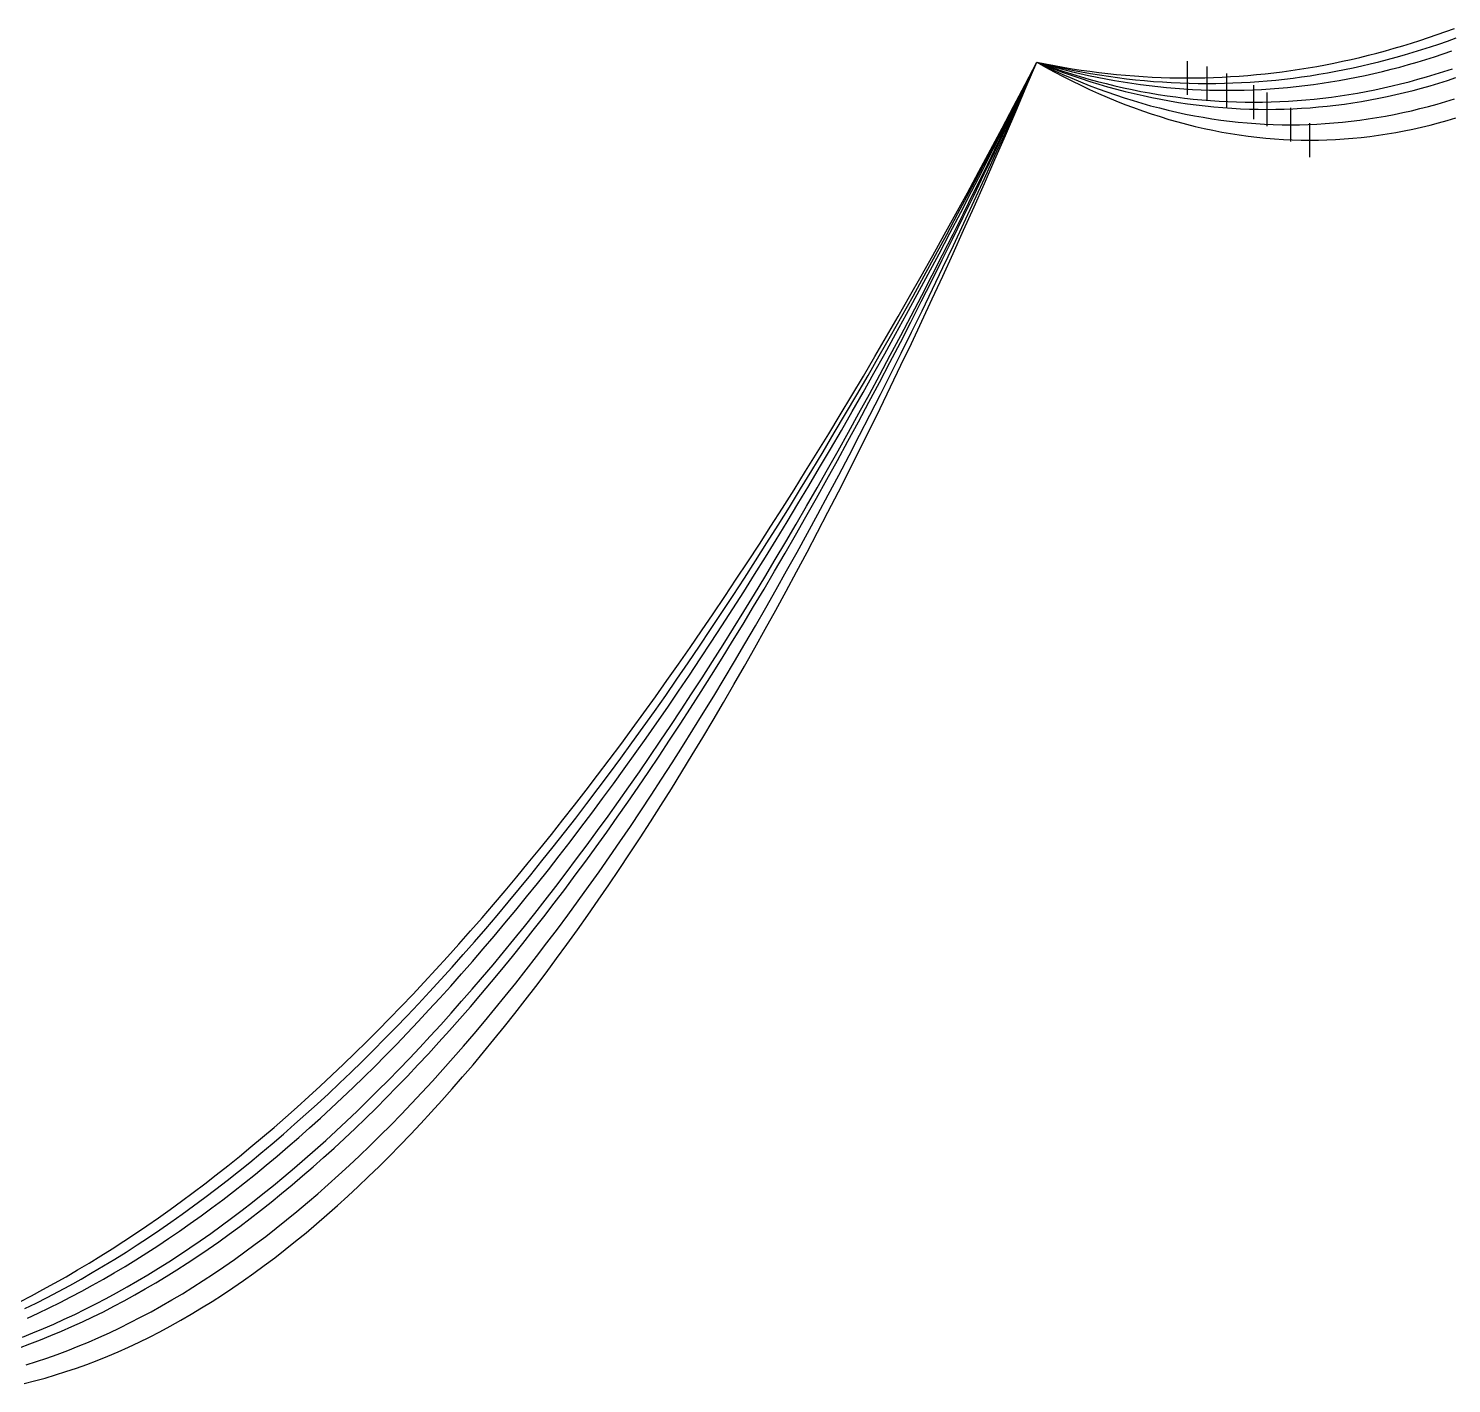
# Model space of a CAD drawing. Header units: metres. Extents: x -87 to 28195, y -4474 to 524.
# Drawn here: x 26434 to 26855.9, y -3225.8 to -2824.2 of the extents above; entities that cross this region are included whole.
import ezdxf

# ---------------------------------------------------------------- set-up
doc = ezdxf.new("R2010")
doc.units = ezdxf.units.M
for name, color, linetype in [('CATENARIES_-10_bare', 7, 'Continuous'), ('CATENARIES_-10_ICE', 7, 'Continuous'), ('CATENARIES_-19_bare', 7, 'Continuous'), ('CATENARIES_-19_HEAVY_ICE', 7, 'Continuous'), ('CATENARIES_0', 7, 'Continuous'), ('CATENARIES_0_ICE', 7, 'Continuous'), ('CATENARIES_50_theoretical', 7, 'Continuous')]:
    doc.layers.add(name, color=color, linetype=linetype)

msp = doc.modelspace()

# ---------------------------------------------------------------- linework, layer by layer
at = {"layer": 'CATENARIES_-10_bare'}
msp.add_line((26783.49, -2845.53), (26783.49, -2835.53), dxfattribs=at)
for points in [[(26732.92, -2834.2, 0), (26735.58, -2834.85, 0), (26738.24, -2835.46, 0), (26740.9, -2836.04, 0), (26743.57, -2836.59, 0), (26746.23, -2837.09, 0), (26748.89, -2837.57, 0), (26751.55, -2838.01, 0), (26754.21, -2838.41, 0), (26756.87, -2838.78, 0), (26759.54, -2839.11, 0), (26762.2, -2839.41, 0), (26764.86, -2839.67, 0), (26767.52, -2839.9, 0), (26770.18, -2840.09, 0), (26772.84, -2840.25, 0), (26775.5, -2840.38, 0), (26778.17, -2840.46, 0), (26780.83, -2840.52, 0), (26783.49, -2840.53, 0), (26786.03, -2840.52, 0), (26788.58, -2840.47, 0), (26791.12, -2840.39, 0), (26793.67, -2840.28, 0), (26796.21, -2840.13, 0), (26798.76, -2839.96, 0), (26801.3, -2839.75, 0), (26803.84, -2839.51, 0), (26806.39, -2839.23, 0), (26808.93, -2838.93, 0), (26811.48, -2838.59, 0), (26814.02, -2838.22, 0), (26816.57, -2837.82, 0), (26819.11, -2837.39, 0), (26821.65, -2836.93, 0), (26824.2, -2836.43, 0), (26826.74, -2835.9, 0), (26829.29, -2835.34, 0), (26831.83, -2834.75, 0), (26834.38, -2834.12, 0), (26836.92, -2833.46, 0), (26839.46, -2832.77, 0), (26842.01, -2832.05, 0), (26844.55, -2831.3, 0), (26847.1, -2830.51, 0), (26849.64, -2829.69, 0), (26852.19, -2828.85, 0), (26854.73, -2827.96, 0), (26857.27, -2827.05, 0)], [(26432.92, -3203.63, 0), (26436.25, -3201.99, 0), (26439.59, -3200.29, 0), (26442.92, -3198.54, 0), (26446.25, -3196.73, 0), (26449.59, -3194.87, 0), (26452.92, -3192.95, 0), (26456.25, -3190.98, 0), (26459.59, -3188.95, 0), (26462.92, -3186.87, 0), (26466.25, -3184.73, 0), (26469.59, -3182.54, 0), (26472.92, -3180.29, 0), (26476.25, -3177.98, 0), (26479.59, -3175.62, 0), (26482.92, -3173.21, 0), (26486.25, -3170.74, 0), (26489.59, -3168.22, 0), (26492.92, -3165.64, 0), (26496.25, -3163, 0), (26499.59, -3160.31, 0), (26502.92, -3157.56, 0), (26506.25, -3154.76, 0), (26509.59, -3151.91, 0), (26512.92, -3149, 0), (26516.25, -3146.03, 0), (26519.59, -3143.01, 0), (26522.92, -3139.93, 0), (26526.25, -3136.8, 0), (26529.59, -3133.61, 0), (26532.92, -3130.37, 0), (26536.25, -3127.07, 0), (26539.59, -3123.72, 0), (26542.92, -3120.31, 0), (26546.25, -3116.84, 0), (26549.59, -3113.33, 0), (26552.92, -3109.75, 0), (26556.25, -3106.12, 0), (26559.59, -3102.43, 0), (26562.92, -3098.69, 0), (26566.25, -3094.9, 0), (26569.59, -3091.05, 0), (26572.92, -3087.14, 0), (26576.25, -3083.18, 0), (26579.59, -3079.16, 0), (26582.92, -3075.09, 0), (26586.25, -3070.96, 0), (26589.59, -3066.77, 0), (26592.92, -3062.53, 0), (26596.25, -3058.24, 0), (26599.59, -3053.89, 0), (26602.92, -3049.48, 0), (26606.25, -3045.02, 0), (26609.59, -3040.5, 0), (26612.92, -3035.93, 0), (26616.25, -3031.3, 0), (26619.59, -3026.62, 0), (26622.92, -3021.88, 0), (26626.25, -3017.08, 0), (26629.59, -3012.23, 0), (26632.92, -3007.33, 0), (26636.25, -3002.36, 0), (26639.59, -2997.35, 0), (26642.92, -2992.27, 0), (26646.25, -2987.14, 0), (26649.59, -2981.96, 0), (26652.92, -2976.72, 0), (26656.25, -2971.42, 0), (26659.59, -2966.07, 0), (26662.92, -2960.66, 0), (26666.25, -2955.2, 0), (26669.59, -2949.68, 0), (26672.92, -2944.11, 0), (26676.25, -2938.48, 0), (26679.59, -2932.79, 0), (26682.92, -2927.05, 0), (26686.25, -2921.25, 0), (26689.59, -2915.39, 0), (26692.92, -2909.48, 0), (26696.25, -2903.52, 0), (26699.59, -2897.5, 0), (26702.92, -2891.42, 0), (26706.25, -2885.29, 0), (26709.59, -2879.1, 0), (26712.92, -2872.85, 0), (26716.25, -2866.55, 0), (26719.59, -2860.19, 0), (26722.92, -2853.78, 0), (26726.25, -2847.31, 0), (26729.59, -2840.78, 0), (26732.92, -2834.2, 0)]]:
    msp.add_polyline3d(points, dxfattribs=at)
at = {"layer": 'CATENARIES_-10_ICE'}
msp.add_line((26797.31, -2851.08), (26797.31, -2841.08), dxfattribs=at)
for points in [[(26432.23, -3212.08, 0), (26435.33, -3210.84, 0), (26438.43, -3209.55, 0), (26441.53, -3208.2, 0), (26444.63, -3206.79, 0), (26447.73, -3205.34, 0), (26450.83, -3203.82, 0), (26453.93, -3202.25, 0), (26457.03, -3200.63, 0), (26460.13, -3198.95, 0), (26463.23, -3197.21, 0), (26466.33, -3195.42, 0), (26469.43, -3193.58, 0), (26472.53, -3191.68, 0), (26475.63, -3189.72, 0), (26478.73, -3187.71, 0), (26481.83, -3185.65, 0), (26484.93, -3183.52, 0), (26488.03, -3181.35, 0), (26491.13, -3179.12, 0), (26494.23, -3176.83, 0), (26497.33, -3174.49, 0), (26500.43, -3172.09, 0), (26503.53, -3169.64, 0), (26506.63, -3167.13, 0), (26509.73, -3164.57, 0), (26512.83, -3161.95, 0), (26515.93, -3159.28, 0), (26519.03, -3156.55, 0), (26522.13, -3153.77, 0), (26525.23, -3150.93, 0), (26528.33, -3148.03, 0), (26531.43, -3145.09, 0), (26534.53, -3142.08, 0), (26537.63, -3139.02, 0), (26540.73, -3135.91, 0), (26543.83, -3132.73, 0), (26546.93, -3129.51, 0), (26550.03, -3126.23, 0), (26553.13, -3122.89, 0), (26556.23, -3119.5, 0), (26559.33, -3116.05, 0), (26562.43, -3112.55, 0), (26565.53, -3108.99, 0), (26568.63, -3105.38, 0), (26571.73, -3101.71, 0), (26574.83, -3097.98, 0), (26577.93, -3094.2, 0), (26581.03, -3090.37, 0), (26584.13, -3086.48, 0), (26587.23, -3082.53, 0), (26590.33, -3078.53, 0), (26593.43, -3074.47, 0), (26596.53, -3070.36, 0), (26599.63, -3066.19, 0), (26602.73, -3061.97, 0), (26605.83, -3057.69, 0), (26608.93, -3053.35, 0), (26612.03, -3048.96, 0), (26615.13, -3044.51, 0), (26618.23, -3040.01, 0), (26621.33, -3035.46, 0), (26624.43, -3030.84, 0), (26627.52, -3026.17, 0), (26630.62, -3021.45, 0), (26633.72, -3016.67, 0), (26636.82, -3011.83, 0), (26639.92, -3006.94, 0), (26643.02, -3001.99, 0), (26646.12, -2996.99, 0), (26649.22, -2991.93, 0), (26652.32, -2986.82, 0), (26655.42, -2981.65, 0), (26658.52, -2976.42, 0), (26661.62, -2971.14, 0), (26664.72, -2965.8, 0), (26667.82, -2960.41, 0), (26670.92, -2954.96, 0), (26674.02, -2949.45, 0), (26677.12, -2943.89, 0), (26680.22, -2938.27, 0), (26683.32, -2932.6, 0), (26686.42, -2926.87, 0), (26689.52, -2921.08, 0), (26692.62, -2915.24, 0), (26695.72, -2909.35, 0), (26698.82, -2903.39, 0), (26701.92, -2897.38, 0), (26705.02, -2891.32, 0), (26708.12, -2885.2, 0), (26711.22, -2879.02, 0), (26714.32, -2872.78, 0), (26717.42, -2866.49, 0), (26720.52, -2860.15, 0), (26723.62, -2853.74, 0), (26726.72, -2847.29, 0), (26729.82, -2840.77, 0), (26732.92, -2834.2, 0)], [(26732.92, -2834.2, 0), (26735.5, -2835.13, 0), (26738.07, -2836.02, 0), (26740.65, -2836.88, 0), (26743.22, -2837.7, 0), (26745.8, -2838.48, 0), (26748.37, -2839.22, 0), (26750.95, -2839.92, 0), (26753.53, -2840.59, 0), (26756.1, -2841.21, 0), (26758.68, -2841.8, 0), (26761.25, -2842.35, 0), (26763.83, -2842.87, 0), (26766.4, -2843.34, 0), (26768.98, -2843.78, 0), (26771.56, -2844.18, 0), (26774.13, -2844.54, 0), (26776.71, -2844.86, 0), (26779.28, -2845.15, 0), (26781.86, -2845.39, 0), (26784.43, -2845.6, 0), (26787.01, -2845.77, 0), (26789.59, -2845.91, 0), (26792.16, -2846, 0), (26794.74, -2846.06, 0), (26797.31, -2846.08, 0), (26799.87, -2846.06, 0), (26802.43, -2846, 0), (26804.99, -2845.91, 0), (26807.55, -2845.78, 0), (26810.11, -2845.61, 0), (26812.67, -2845.4, 0), (26815.23, -2845.16, 0), (26817.79, -2844.88, 0), (26820.35, -2844.56, 0), (26822.91, -2844.2, 0), (26825.47, -2843.81, 0), (26828.03, -2843.38, 0), (26830.59, -2842.91, 0), (26833.15, -2842.4, 0), (26835.71, -2841.86, 0), (26838.27, -2841.27, 0), (26840.83, -2840.65, 0), (26843.39, -2840, 0), (26845.95, -2839.3, 0), (26848.51, -2838.57, 0), (26851.07, -2837.8, 0), (26853.63, -2836.99, 0), (26856.19, -2836.15, 0)]]:
    msp.add_polyline3d(points, dxfattribs=at)
at = {"layer": 'CATENARIES_-19_bare'}
msp.add_line((26777.67, -2843.89), (26777.67, -2833.89), dxfattribs=at)
for points in [[(26732.92, -2834.2, 0), (26735.55, -2834.74, 0), (26738.19, -2835.24, 0), (26740.82, -2835.71, 0), (26743.45, -2836.15, 0), (26746.08, -2836.55, 0), (26748.72, -2836.93, 0), (26751.35, -2837.27, 0), (26753.98, -2837.58, 0), (26756.61, -2837.85, 0), (26759.25, -2838.1, 0), (26761.88, -2838.31, 0), (26764.51, -2838.49, 0), (26767.14, -2838.63, 0), (26769.78, -2838.75, 0), (26772.41, -2838.83, 0), (26775.04, -2838.88, 0), (26777.67, -2838.89, 0), (26780.22, -2838.88, 0), (26782.78, -2838.83, 0), (26785.33, -2838.76, 0), (26787.88, -2838.65, 0), (26790.43, -2838.51, 0), (26792.98, -2838.34, 0), (26795.53, -2838.15, 0), (26798.08, -2837.92, 0), (26800.64, -2837.66, 0), (26803.19, -2837.37, 0), (26805.74, -2837.05, 0), (26808.29, -2836.7, 0), (26810.84, -2836.32, 0), (26813.39, -2835.9, 0), (26815.94, -2835.46, 0), (26818.5, -2834.99, 0), (26821.05, -2834.48, 0), (26823.6, -2833.95, 0), (26826.15, -2833.39, 0), (26828.7, -2832.79, 0), (26831.25, -2832.17, 0), (26833.8, -2831.51, 0), (26836.36, -2830.82, 0), (26838.91, -2830.11, 0), (26841.46, -2829.36, 0), (26844.01, -2828.58, 0), (26846.56, -2827.77, 0), (26849.11, -2826.93, 0), (26851.66, -2826.06, 0), (26854.22, -2825.16, 0), (26856.77, -2824.23, 0)], [(26431.44, -3201.58, 0), (26434.86, -3199.81, 0), (26438.29, -3197.98, 0), (26441.72, -3196.1, 0), (26445.14, -3194.17, 0), (26448.57, -3192.18, 0), (26451.99, -3190.13, 0), (26455.42, -3188.03, 0), (26458.85, -3185.88, 0), (26462.27, -3183.67, 0), (26465.7, -3181.4, 0), (26469.12, -3179.08, 0), (26472.55, -3176.71, 0), (26475.98, -3174.28, 0), (26479.4, -3171.79, 0), (26482.83, -3169.25, 0), (26486.25, -3166.66, 0), (26489.68, -3164.01, 0), (26493.11, -3161.3, 0), (26496.53, -3158.54, 0), (26499.96, -3155.72, 0), (26503.38, -3152.85, 0), (26506.81, -3149.92, 0), (26510.23, -3146.94, 0), (26513.66, -3143.9, 0), (26517.09, -3140.81, 0), (26520.51, -3137.66, 0), (26523.94, -3134.46, 0), (26527.36, -3131.2, 0), (26530.79, -3127.89, 0), (26534.22, -3124.52, 0), (26537.64, -3121.09, 0), (26541.07, -3117.61, 0), (26544.49, -3114.08, 0), (26547.92, -3110.49, 0), (26551.35, -3106.84, 0), (26554.77, -3103.14, 0), (26558.2, -3099.39, 0), (26561.62, -3095.58, 0), (26565.05, -3091.71, 0), (26568.48, -3087.79, 0), (26571.9, -3083.81, 0), (26575.33, -3079.78, 0), (26578.75, -3075.69, 0), (26582.18, -3071.55, 0), (26585.61, -3067.35, 0), (26589.03, -3063.09, 0), (26592.46, -3058.78, 0), (26595.88, -3054.42, 0), (26599.31, -3050, 0), (26602.73, -3045.52, 0), (26606.16, -3040.99, 0), (26609.59, -3036.4, 0), (26613.01, -3031.76, 0), (26616.44, -3027.06, 0), (26619.86, -3022.31, 0), (26623.29, -3017.5, 0), (26626.72, -3012.63, 0), (26630.14, -3007.71, 0), (26633.57, -3002.74, 0), (26636.99, -2997.71, 0), (26640.42, -2992.62, 0), (26643.85, -2987.48, 0), (26647.27, -2982.28, 0), (26650.7, -2977.02, 0), (26654.12, -2971.71, 0), (26657.55, -2966.35, 0), (26660.98, -2960.93, 0), (26664.4, -2955.45, 0), (26667.83, -2949.92, 0), (26671.25, -2944.33, 0), (26674.68, -2938.69, 0), (26678.11, -2932.99, 0), (26681.53, -2927.23, 0), (26684.96, -2921.42, 0), (26688.38, -2915.55, 0), (26691.81, -2909.63, 0), (26695.23, -2903.65, 0), (26698.66, -2897.62, 0), (26702.09, -2891.53, 0), (26705.51, -2885.38, 0), (26708.94, -2879.18, 0), (26712.36, -2872.92, 0), (26715.79, -2866.61, 0), (26719.22, -2860.24, 0), (26722.64, -2853.81, 0), (26726.07, -2847.33, 0), (26729.49, -2840.79, 0), (26732.92, -2834.2, 0)]]:
    msp.add_polyline3d(points, dxfattribs=at)
at = {"layer": 'CATENARIES_-19_HEAVY_ICE'}
msp.add_line((26808.28, -2857.77), (26808.28, -2847.77), dxfattribs=at)
for points in [[(26433.28, -3220.27, 0), (26436.37, -3219.3, 0), (26439.46, -3218.27, 0), (26442.55, -3217.18, 0), (26445.64, -3216.02, 0), (26448.72, -3214.8, 0), (26451.81, -3213.52, 0), (26454.9, -3212.18, 0), (26457.99, -3210.78, 0), (26461.08, -3209.31, 0), (26464.17, -3207.78, 0), (26467.26, -3206.19, 0), (26470.35, -3204.53, 0), (26473.44, -3202.82, 0), (26476.53, -3201.04, 0), (26479.62, -3199.2, 0), (26482.7, -3197.29, 0), (26485.79, -3195.32, 0), (26488.88, -3193.29, 0), (26491.97, -3191.2, 0), (26495.06, -3189.05, 0), (26498.15, -3186.83, 0), (26501.24, -3184.55, 0), (26504.33, -3182.21, 0), (26507.42, -3179.8, 0), (26510.51, -3177.33, 0), (26513.6, -3174.8, 0), (26516.68, -3172.21, 0), (26519.77, -3169.56, 0), (26522.86, -3166.84, 0), (26525.95, -3164.06, 0), (26529.04, -3161.21, 0), (26532.13, -3158.31, 0), (26535.22, -3155.34, 0), (26538.31, -3152.31, 0), (26541.4, -3149.21, 0), (26544.49, -3146.06, 0), (26547.58, -3142.84, 0), (26550.66, -3139.55, 0), (26553.75, -3136.21, 0), (26556.84, -3132.8, 0), (26559.93, -3129.33, 0), (26563.02, -3125.8, 0), (26566.11, -3122.2, 0), (26569.2, -3118.54, 0), (26572.29, -3114.82, 0), (26575.38, -3111.03, 0), (26578.47, -3107.18, 0), (26581.56, -3103.27, 0), (26584.64, -3099.3, 0), (26587.73, -3095.26, 0), (26590.82, -3091.16, 0), (26593.91, -3087, 0), (26597, -3082.78, 0), (26600.09, -3078.49, 0), (26603.18, -3074.14, 0), (26606.27, -3069.72, 0), (26609.36, -3065.24, 0), (26612.45, -3060.7, 0), (26615.54, -3056.1, 0), (26618.62, -3051.43, 0), (26621.71, -3046.7, 0), (26624.8, -3041.91, 0), (26627.89, -3037.05, 0), (26630.98, -3032.13, 0), (26634.07, -3027.15, 0), (26637.16, -3022.1, 0), (26640.25, -3017, 0), (26643.34, -3011.82, 0), (26646.43, -3006.59, 0), (26649.51, -3001.29, 0), (26652.6, -2995.93, 0), (26655.69, -2990.5, 0), (26658.78, -2985.01, 0), (26661.87, -2979.46, 0), (26664.96, -2973.84, 0), (26668.05, -2968.16, 0), (26671.14, -2962.42, 0), (26674.23, -2956.61, 0), (26677.32, -2950.75, 0), (26680.41, -2944.81, 0), (26683.49, -2938.81, 0), (26686.58, -2932.75, 0), (26689.67, -2926.63, 0), (26692.76, -2920.44, 0), (26695.85, -2914.19, 0), (26698.94, -2907.88, 0), (26702.03, -2901.5, 0), (26705.12, -2895.06, 0), (26708.21, -2888.55, 0), (26711.3, -2881.98, 0), (26714.39, -2875.34, 0), (26717.47, -2868.65, 0), (26720.56, -2861.89, 0), (26723.65, -2855.06, 0), (26726.74, -2848.17, 0), (26729.83, -2841.22, 0), (26732.92, -2834.2, 0)], [(26732.92, -2834.2, 0), (26735.52, -2835.46, 0), (26738.12, -2836.67, 0), (26740.72, -2837.84, 0), (26743.31, -2838.97, 0), (26745.91, -2840.05, 0), (26748.51, -2841.09, 0), (26751.11, -2842.08, 0), (26753.71, -2843.03, 0), (26756.31, -2843.94, 0), (26758.9, -2844.8, 0), (26761.5, -2845.62, 0), (26764.1, -2846.39, 0), (26766.7, -2847.12, 0), (26769.3, -2847.8, 0), (26771.9, -2848.44, 0), (26774.5, -2849.04, 0), (26777.09, -2849.59, 0), (26779.69, -2850.1, 0), (26782.29, -2850.56, 0), (26784.89, -2850.98, 0), (26787.49, -2851.36, 0), (26790.09, -2851.69, 0), (26792.68, -2851.98, 0), (26795.28, -2852.22, 0), (26797.88, -2852.42, 0), (26800.48, -2852.57, 0), (26803.08, -2852.68, 0), (26805.68, -2852.75, 0), (26808.28, -2852.77, 0), (26810.83, -2852.75, 0), (26813.38, -2852.69, 0), (26815.93, -2852.58, 0), (26818.48, -2852.43, 0), (26821.03, -2852.24, 0), (26823.58, -2852.01, 0), (26826.14, -2851.73, 0), (26828.69, -2851.41, 0), (26831.24, -2851.05, 0), (26833.79, -2850.64, 0), (26836.34, -2850.2, 0), (26838.89, -2849.71, 0), (26841.45, -2849.17, 0), (26844, -2848.6, 0), (26846.55, -2847.98, 0), (26849.1, -2847.32, 0), (26851.65, -2846.62, 0), (26854.2, -2845.87, 0), (26856.76, -2845.09, 0)]]:
    msp.add_polyline3d(points, dxfattribs=at)
at = {"layer": 'CATENARIES_0'}
msp.add_line((26789.33, -2847.56), (26789.33, -2837.56), dxfattribs=at)
for points in [[(26732.92, -2834.2, 0), (26735.48, -2834.94, 0), (26738.05, -2835.65, 0), (26740.61, -2836.32, 0), (26743.18, -2836.96, 0), (26745.74, -2837.57, 0), (26748.3, -2838.14, 0), (26750.87, -2838.67, 0), (26753.43, -2839.17, 0), (26756, -2839.64, 0), (26758.56, -2840.07, 0), (26761.12, -2840.47, 0), (26763.69, -2840.83, 0), (26766.25, -2841.16, 0), (26768.82, -2841.45, 0), (26771.38, -2841.71, 0), (26773.95, -2841.94, 0), (26776.51, -2842.13, 0), (26779.07, -2842.28, 0), (26781.64, -2842.4, 0), (26784.2, -2842.49, 0), (26786.77, -2842.54, 0), (26789.33, -2842.56, 0), (26791.89, -2842.54, 0), (26794.46, -2842.49, 0), (26797.02, -2842.4, 0), (26799.58, -2842.28, 0), (26802.14, -2842.13, 0), (26804.71, -2841.94, 0), (26807.27, -2841.71, 0), (26809.83, -2841.46, 0), (26812.4, -2841.16, 0), (26814.96, -2840.83, 0), (26817.52, -2840.47, 0), (26820.08, -2840.07, 0), (26822.65, -2839.64, 0), (26825.21, -2839.18, 0), (26827.77, -2838.68, 0), (26830.33, -2838.14, 0), (26832.9, -2837.57, 0), (26835.46, -2836.97, 0), (26838.02, -2836.33, 0), (26840.59, -2835.66, 0), (26843.15, -2834.95, 0), (26845.71, -2834.21, 0), (26848.27, -2833.43, 0), (26850.84, -2832.62, 0), (26853.4, -2831.78, 0), (26855.96, -2830.9, 0)], [(26433.7, -3206.45, 0), (26436.92, -3204.96, 0), (26440.14, -3203.42, 0), (26443.35, -3201.82, 0), (26446.57, -3200.17, 0), (26449.79, -3198.47, 0), (26453.01, -3196.71, 0), (26456.22, -3194.89, 0), (26459.44, -3193.03, 0), (26462.66, -3191.1, 0), (26465.88, -3189.13, 0), (26469.09, -3187.09, 0), (26472.31, -3185.01, 0), (26475.53, -3182.87, 0), (26478.75, -3180.67, 0), (26481.96, -3178.42, 0), (26485.18, -3176.12, 0), (26488.4, -3173.76, 0), (26491.62, -3171.34, 0), (26494.83, -3168.88, 0), (26498.05, -3166.35, 0), (26501.27, -3163.78, 0), (26504.49, -3161.14, 0), (26507.7, -3158.46, 0), (26510.92, -3155.72, 0), (26514.14, -3152.92, 0), (26517.35, -3150.07, 0), (26520.57, -3147.17, 0), (26523.79, -3144.21, 0), (26527.01, -3141.19, 0), (26530.22, -3138.13, 0), (26533.44, -3135, 0), (26536.66, -3131.83, 0), (26539.88, -3128.59, 0), (26543.09, -3125.31, 0), (26546.31, -3121.96, 0), (26549.53, -3118.57, 0), (26552.75, -3115.12, 0), (26555.96, -3111.61, 0), (26559.18, -3108.05, 0), (26562.4, -3104.44, 0), (26565.62, -3100.77, 0), (26568.83, -3097.04, 0), (26572.05, -3093.26, 0), (26575.27, -3089.43, 0), (26578.49, -3085.54, 0), (26581.7, -3081.59, 0), (26584.92, -3077.6, 0), (26588.14, -3073.54, 0), (26591.35, -3069.43, 0), (26594.57, -3065.27, 0), (26597.79, -3061.05, 0), (26601.01, -3056.78, 0), (26604.22, -3052.45, 0), (26607.44, -3048.07, 0), (26610.66, -3043.63, 0), (26613.88, -3039.14, 0), (26617.09, -3034.59, 0), (26620.31, -3029.99, 0), (26623.53, -3025.33, 0), (26626.75, -3020.62, 0), (26629.96, -3015.86, 0), (26633.18, -3011.03, 0), (26636.4, -3006.16, 0), (26639.62, -3001.23, 0), (26642.83, -2996.24, 0), (26646.05, -2991.2, 0), (26649.27, -2986.1, 0), (26652.49, -2980.95, 0), (26655.7, -2975.74, 0), (26658.92, -2970.48, 0), (26662.14, -2965.16, 0), (26665.35, -2959.79, 0), (26668.57, -2954.36, 0), (26671.79, -2948.88, 0), (26675.01, -2943.34, 0), (26678.22, -2937.75, 0), (26681.44, -2932.1, 0), (26684.66, -2926.39, 0), (26687.88, -2920.63, 0), (26691.09, -2914.82, 0), (26694.31, -2908.95, 0), (26697.53, -2903.03, 0), (26700.75, -2897.05, 0), (26703.96, -2891.01, 0), (26707.18, -2884.92, 0), (26710.4, -2878.77, 0), (26713.62, -2872.57, 0), (26716.83, -2866.32, 0), (26720.05, -2860, 0), (26723.27, -2853.64, 0), (26726.49, -2847.21, 0), (26729.7, -2840.73, 0), (26732.92, -2834.2, 0)]]:
    msp.add_polyline3d(points, dxfattribs=at)
at = {"layer": 'CATENARIES_0_ICE'}
msp.add_line((26801.25, -2853.2), (26801.25, -2843.2), dxfattribs=at)
for points in [[(26431.33, -3215.2, 0), (26434.44, -3214.07, 0), (26437.55, -3212.88, 0), (26440.66, -3211.63, 0), (26443.77, -3210.33, 0), (26446.88, -3208.97, 0), (26449.98, -3207.55, 0), (26453.09, -3206.07, 0), (26456.2, -3204.53, 0), (26459.31, -3202.94, 0), (26462.42, -3201.28, 0), (26465.53, -3199.57, 0), (26468.64, -3197.8, 0), (26471.75, -3195.98, 0), (26474.86, -3194.09, 0), (26477.97, -3192.15, 0), (26481.08, -3190.15, 0), (26484.19, -3188.09, 0), (26487.3, -3185.97, 0), (26490.4, -3183.8, 0), (26493.51, -3181.56, 0), (26496.62, -3179.27, 0), (26499.73, -3176.92, 0), (26502.84, -3174.52, 0), (26505.95, -3172.05, 0), (26509.06, -3169.53, 0), (26512.17, -3166.94, 0), (26515.28, -3164.3, 0), (26518.39, -3161.61, 0), (26521.5, -3158.85, 0), (26524.61, -3156.03, 0), (26527.71, -3153.16, 0), (26530.82, -3150.23, 0), (26533.93, -3147.24, 0), (26537.04, -3144.19, 0), (26540.15, -3141.09, 0), (26543.26, -3137.92, 0), (26546.37, -3134.7, 0), (26549.48, -3131.42, 0), (26552.59, -3128.08, 0), (26555.7, -3124.68, 0), (26558.81, -3121.23, 0), (26561.92, -3117.71, 0), (26565.02, -3114.14, 0), (26568.13, -3110.51, 0), (26571.24, -3106.82, 0), (26574.35, -3103.08, 0), (26577.46, -3099.27, 0), (26580.57, -3095.41, 0), (26583.68, -3091.48, 0), (26586.79, -3087.5, 0), (26589.9, -3083.46, 0), (26593.01, -3079.37, 0), (26596.12, -3075.21, 0), (26599.23, -3070.99, 0), (26602.33, -3066.72, 0), (26605.44, -3062.39, 0), (26608.55, -3058, 0), (26611.66, -3053.55, 0), (26614.77, -3049.04, 0), (26617.88, -3044.48, 0), (26620.99, -3039.85, 0), (26624.1, -3035.17, 0), (26627.21, -3030.43, 0), (26630.32, -3025.63, 0), (26633.43, -3020.77, 0), (26636.54, -3015.85, 0), (26639.64, -3010.87, 0), (26642.75, -3005.84, 0), (26645.86, -3000.75, 0), (26648.97, -2995.59, 0), (26652.08, -2990.38, 0), (26655.19, -2985.11, 0), (26658.3, -2979.78, 0), (26661.41, -2974.39, 0), (26664.52, -2968.95, 0), (26667.63, -2963.44, 0), (26670.74, -2957.88, 0), (26673.85, -2952.26, 0), (26676.95, -2946.57, 0), (26680.06, -2940.83, 0), (26683.17, -2935.03, 0), (26686.28, -2929.17, 0), (26689.39, -2923.26, 0), (26692.5, -2917.28, 0), (26695.61, -2911.24, 0), (26698.72, -2905.15, 0), (26701.83, -2898.99, 0), (26704.94, -2892.78, 0), (26708.05, -2886.51, 0), (26711.16, -2880.18, 0), (26714.26, -2873.79, 0), (26717.37, -2867.34, 0), (26720.48, -2860.83, 0), (26723.59, -2854.26, 0), (26726.7, -2847.63, 0), (26729.81, -2840.95, 0), (26732.92, -2834.2, 0)], [(26732.92, -2834.2, 0), (26735.55, -2835.26, 0), (26738.18, -2836.27, 0), (26740.8, -2837.24, 0), (26743.43, -2838.18, 0), (26746.06, -2839.07, 0), (26748.69, -2839.92, 0), (26751.32, -2840.72, 0), (26753.94, -2841.49, 0), (26756.57, -2842.21, 0), (26759.2, -2842.9, 0), (26761.83, -2843.54, 0), (26764.46, -2844.14, 0), (26767.08, -2844.7, 0), (26769.71, -2845.22, 0), (26772.34, -2845.69, 0), (26774.97, -2846.13, 0), (26777.6, -2846.52, 0), (26780.22, -2846.87, 0), (26782.85, -2847.18, 0), (26785.48, -2847.45, 0), (26788.11, -2847.68, 0), (26790.73, -2847.87, 0), (26793.36, -2848.01, 0), (26795.99, -2848.11, 0), (26798.62, -2848.18, 0), (26801.25, -2848.2, 0), (26803.79, -2848.18, 0), (26806.34, -2848.12, 0), (26808.88, -2848.02, 0), (26811.43, -2847.89, 0), (26813.97, -2847.71, 0), (26816.52, -2847.5, 0), (26819.06, -2847.25, 0), (26821.61, -2846.95, 0), (26824.15, -2846.62, 0), (26826.7, -2846.26, 0), (26829.24, -2845.85, 0), (26831.79, -2845.4, 0), (26834.33, -2844.92, 0), (26836.87, -2844.39, 0), (26839.42, -2843.83, 0), (26841.96, -2843.23, 0), (26844.51, -2842.59, 0), (26847.05, -2841.91, 0), (26849.6, -2841.19, 0), (26852.14, -2840.43, 0), (26854.69, -2839.63, 0), (26857.23, -2838.8, 0)]]:
    msp.add_polyline3d(points, dxfattribs=at)
at = {"layer": 'CATENARIES_50_theoretical'}
msp.add_line((26813.9, -2862.33), (26813.9, -2852.33), dxfattribs=at)
for points in [[(26432.74, -3225.83, 0), (26435.83, -3225.05, 0), (26438.93, -3224.21, 0), (26442.02, -3223.29, 0), (26445.12, -3222.31, 0), (26448.21, -3221.27, 0), (26451.31, -3220.15, 0), (26454.4, -3218.97, 0), (26457.49, -3217.72, 0), (26460.59, -3216.4, 0), (26463.68, -3215.02, 0), (26466.78, -3213.57, 0), (26469.87, -3212.05, 0), (26472.97, -3210.46, 0), (26476.06, -3208.8, 0), (26479.16, -3207.08, 0), (26482.25, -3205.29, 0), (26485.35, -3203.43, 0), (26488.44, -3201.5, 0), (26491.54, -3199.51, 0), (26494.63, -3197.45, 0), (26497.73, -3195.32, 0), (26500.82, -3193.12, 0), (26503.91, -3190.86, 0), (26507.01, -3188.53, 0), (26510.1, -3186.13, 0), (26513.2, -3183.66, 0), (26516.29, -3181.12, 0), (26519.39, -3178.52, 0), (26522.48, -3175.85, 0), (26525.58, -3173.11, 0), (26528.67, -3170.3, 0), (26531.77, -3167.43, 0), (26534.86, -3164.49, 0), (26537.96, -3161.48, 0), (26541.05, -3158.4, 0), (26544.15, -3155.25, 0), (26547.24, -3152.04, 0), (26550.33, -3148.76, 0), (26553.43, -3145.41, 0), (26556.52, -3141.99, 0), (26559.62, -3138.5, 0), (26562.71, -3134.95, 0), (26565.81, -3131.33, 0), (26568.9, -3127.64, 0), (26572, -3123.88, 0), (26575.09, -3120.06, 0), (26578.19, -3116.16, 0), (26581.28, -3112.2, 0), (26584.38, -3108.17, 0), (26587.47, -3104.07, 0), (26590.57, -3099.91, 0), (26593.66, -3095.67, 0), (26596.75, -3091.37, 0), (26599.85, -3087, 0), (26602.94, -3082.56, 0), (26606.04, -3078.05, 0), (26609.13, -3073.48, 0), (26612.23, -3068.83, 0), (26615.32, -3064.12, 0), (26618.42, -3059.34, 0), (26621.51, -3054.49, 0), (26624.61, -3049.58, 0), (26627.7, -3044.59, 0), (26630.8, -3039.54, 0), (26633.89, -3034.41, 0), (26636.99, -3029.22, 0), (26640.08, -3023.96, 0), (26643.17, -3018.64, 0), (26646.27, -3013.24, 0), (26649.36, -3007.77, 0), (26652.46, -3002.24, 0), (26655.55, -2996.64, 0), (26658.65, -2990.97, 0), (26661.74, -2985.23, 0), (26664.84, -2979.42, 0), (26667.93, -2973.54, 0), (26671.03, -2967.6, 0), (26674.12, -2961.58, 0), (26677.22, -2955.5, 0), (26680.31, -2949.35, 0), (26683.41, -2943.13, 0), (26686.5, -2936.84, 0), (26689.59, -2930.48, 0), (26692.69, -2924.05, 0), (26695.78, -2917.55, 0), (26698.88, -2910.99, 0), (26701.97, -2904.35, 0), (26705.07, -2897.65, 0), (26708.16, -2890.88, 0), (26711.26, -2884.03, 0), (26714.35, -2877.12, 0), (26717.45, -2870.14, 0), (26720.54, -2863.09, 0), (26723.64, -2855.97, 0), (26726.73, -2848.79, 0), (26729.83, -2841.53, 0), (26732.92, -2834.2, 0)], [(26732.92, -2834.2, 0), (26735.53, -2835.67, 0), (26738.14, -2837.09, 0), (26740.76, -2838.46, 0), (26743.37, -2839.78, 0), (26745.98, -2841.06, 0), (26748.59, -2842.29, 0), (26751.21, -2843.47, 0), (26753.82, -2844.6, 0), (26756.43, -2845.68, 0), (26759.04, -2846.72, 0), (26761.65, -2847.7, 0), (26764.27, -2848.64, 0), (26766.88, -2849.53, 0), (26769.49, -2850.37, 0), (26772.1, -2851.17, 0), (26774.72, -2851.91, 0), (26777.33, -2852.61, 0), (26779.94, -2853.26, 0), (26782.55, -2853.86, 0), (26785.16, -2854.42, 0), (26787.78, -2854.92, 0), (26790.39, -2855.38, 0), (26793, -2855.79, 0), (26795.61, -2856.15, 0), (26798.23, -2856.46, 0), (26800.84, -2856.73, 0), (26803.45, -2856.94, 0), (26806.06, -2857.11, 0), (26808.67, -2857.23, 0), (26811.29, -2857.3, 0), (26813.9, -2857.33, 0), (26816.44, -2857.31, 0), (26818.99, -2857.24, 0), (26821.54, -2857.12, 0), (26824.08, -2856.96, 0), (26826.63, -2856.76, 0), (26829.17, -2856.51, 0), (26831.72, -2856.21, 0), (26834.26, -2855.87, 0), (26836.81, -2855.48, 0), (26839.36, -2855.04, 0), (26841.9, -2854.56, 0), (26844.45, -2854.04, 0), (26846.99, -2853.47, 0), (26849.54, -2852.85, 0), (26852.08, -2852.19, 0), (26854.63, -2851.48, 0), (26857.18, -2850.72, 0)]]:
    msp.add_polyline3d(points, dxfattribs=at)

doc.saveas('drawing.dxf')
